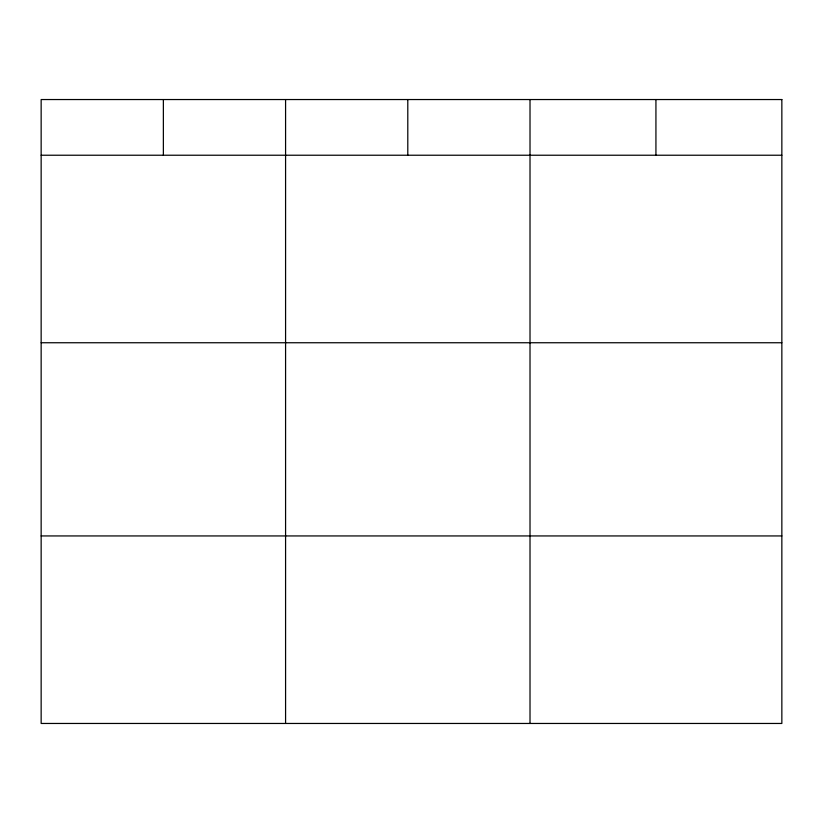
<?xml version="1.0" encoding="UTF-8"?>
<svg xmlns="http://www.w3.org/2000/svg" width="823" height="823" viewBox="0 0 823 823"><rect width="100%" height="100%" fill="white"/><g stroke="black" fill="none" stroke-linecap="round" stroke-linejoin="round"><path stroke-width="1.23" d="M41.15 155.228L781.85 155.228M41.15 342.749L781.85 342.749M41.15 535.938L781.85 535.938M655.931 99.542L655.931 155.228M530.012 99.542L530.012 723.458M407.796 99.542L407.796 155.228M285.581 99.542L285.581 723.458M163.366 99.542L163.366 155.228M781.85 99.542L41.15 99.542L41.15 723.458L781.85 723.458L781.85 99.542"/></g></svg>
